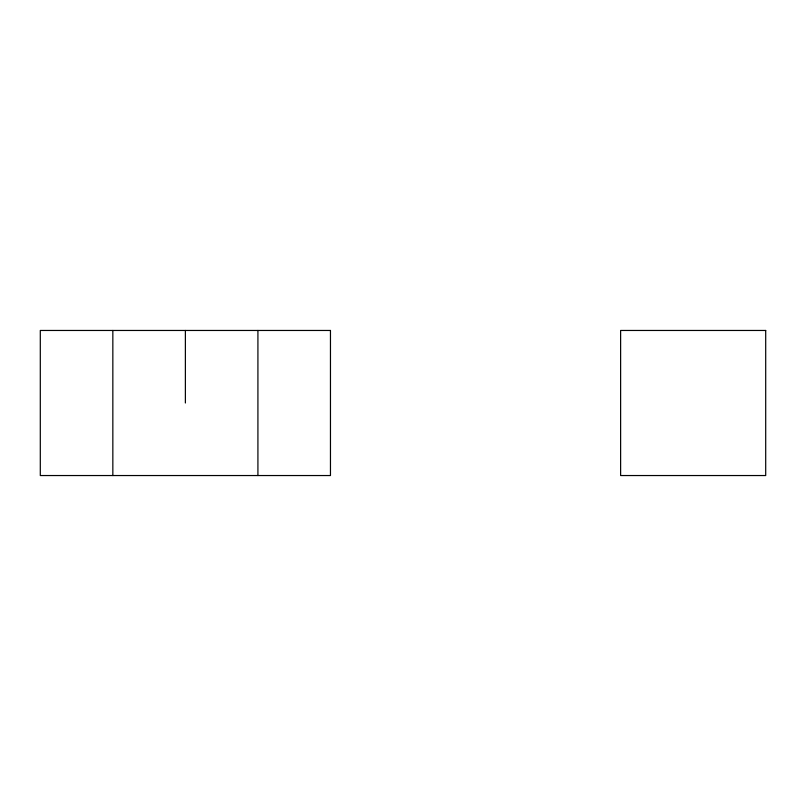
<?xml version="1.0" encoding="UTF-8"?>
<svg xmlns="http://www.w3.org/2000/svg" width="806" height="806" viewBox="0 0 806 806"><rect width="100%" height="100%" fill="white"/><g stroke="black" fill="none" stroke-linecap="round" stroke-linejoin="round"><path stroke-width="1.21" d="M257.92 330.46L257.92 475.54M185.38 330.46L185.38 403M112.84 330.46L112.84 475.54M330.46 330.46L40.3 330.46L40.3 475.54L330.46 475.54L330.46 330.46M765.7 330.46L620.62 330.46L620.62 475.54L765.7 475.54L765.7 330.46"/></g></svg>
